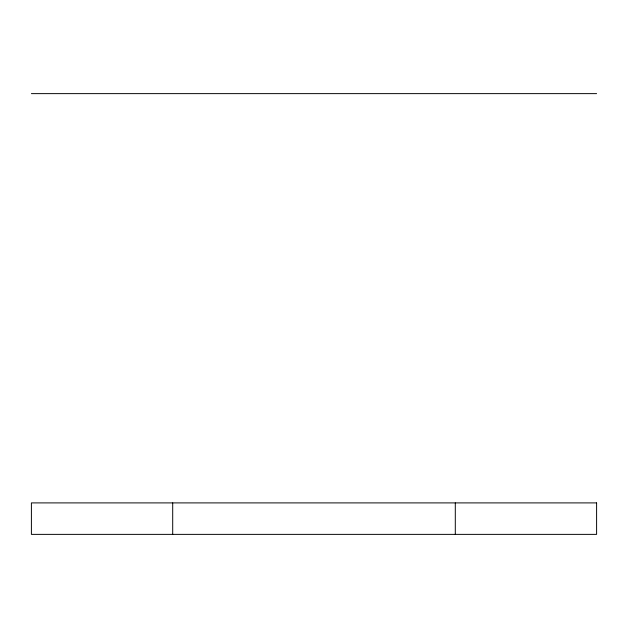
<?xml version="1.0" encoding="UTF-8"?>
<svg xmlns="http://www.w3.org/2000/svg" width="628" height="628" viewBox="0 0 628 628"><rect width="100%" height="100%" fill="white"/><g stroke="black" fill="none" stroke-linecap="round" stroke-linejoin="round"><path stroke-width="0.94" d="M31.4 93.627L596.6 93.627M455.3 502.902L455.3 534.373M172.7 502.902L172.7 534.373M596.6 502.902L31.4 502.902L31.4 534.373L596.6 534.373L596.6 502.902"/></g></svg>
